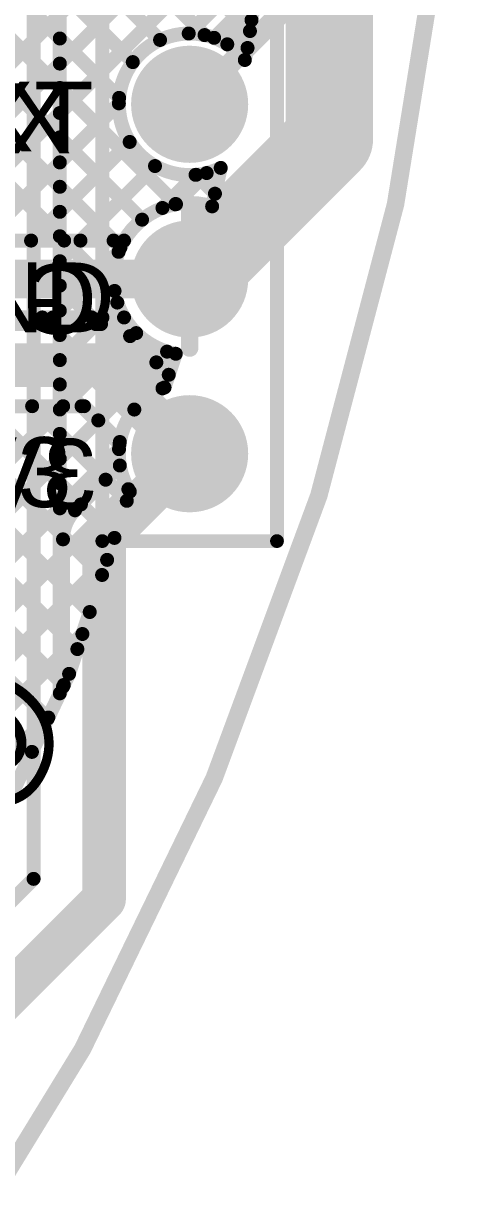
# Model space of a CAD drawing. Header units: millimetres. Extents: x -0.64 to 2.98, y -0.65 to 2.86.
# Drawn here: x 2.722 to 2.978, y 0.19 to 0.863 of the extents above; entities that cross this region are included whole.
import ezdxf

# ---------------------------------------------------------------- set-up
doc = ezdxf.new("R2010")
doc.units = ezdxf.units.MM
doc.header["$MEASUREMENT"] = 0
for name, color, linetype in [('BottomLayer', 5, 'Continuous'), ('BottomOverlay', 54, 'Continuous'), ('BottomSolder', 6, 'Continuous'), ('Mechanical2', 216, 'Continuous'), ('MultiLayer', 9, 'Continuous'), ('PadHoleLayer', 156, 'Continuous'), ('TopLayer', 1, 'Continuous'), ('TopOverlay', 2, 'Continuous'), ('TopSolder', 216, 'Continuous')]:
    doc.layers.add(name, color=color, linetype=linetype)
doc.styles.add('Arial', font='', dxfattribs={"height": 0.2})
doc.styles.get('Arial').set_extended_font_data('Arial')

# ---------------------------------------------------------------- blocks, each defined once
blk = doc.blocks.new('HDR1X6_266')
at = {"layer": 'BottomLayer'}
blk.add_hatch(color=5, dxfattribs=at).paths.add_polyline_path([(-0.02953, 0.02953), (0.02953, 0.02953), (0.02953, -0.02953), (-0.02953, -0.02953)])
h = blk.add_hatch(color=5, dxfattribs=at)
edge = h.paths.add_edge_path()
edge.add_arc((0.1, 0), 0.02953, 0, 360)
h = blk.add_hatch(color=5, dxfattribs=at)
edge = h.paths.add_edge_path()
edge.add_arc((0.2, 0), 0.02953, 0, 360)
h = blk.add_hatch(color=5, dxfattribs=at)
edge = h.paths.add_edge_path()
edge.add_arc((0.3, 0), 0.02953, 0, 360)
h = blk.add_hatch(color=5, dxfattribs=at)
edge = h.paths.add_edge_path()
edge.add_arc((0.4, 0), 0.02953, 0, 360)
h = blk.add_hatch(color=5, dxfattribs=at)
edge = h.paths.add_edge_path()
edge.add_arc((0.5, 0), 0.02953, 0, 360)
at = {"layer": 'BottomSolder'}
blk.add_hatch(color=6, dxfattribs=at).paths.add_polyline_path([(-0.03353, 0.03353), (0.03353, 0.03353), (0.03353, -0.03353), (-0.03353, -0.03353)])
h = blk.add_hatch(color=6, dxfattribs=at)
edge = h.paths.add_edge_path()
edge.add_arc((0.1, 0), 0.03353, 0, 360)
h = blk.add_hatch(color=6, dxfattribs=at)
edge = h.paths.add_edge_path()
edge.add_arc((0.2, 0), 0.03353, 0, 360)
h = blk.add_hatch(color=6, dxfattribs=at)
edge = h.paths.add_edge_path()
edge.add_arc((0.3, 0), 0.03353, 0, 360)
h = blk.add_hatch(color=6, dxfattribs=at)
edge = h.paths.add_edge_path()
edge.add_arc((0.4, 0), 0.03353, 0, 360)
h = blk.add_hatch(color=6, dxfattribs=at)
edge = h.paths.add_edge_path()
edge.add_arc((0.5, 0), 0.03353, 0, 360)
at = {"layer": 'MultiLayer'}
blk.add_hatch(color=9, dxfattribs=at).paths.add_polyline_path([(-0.02953, 0.02953), (0.02953, 0.02953), (0.02953, -0.02953), (-0.02953, -0.02953)])
h = blk.add_hatch(color=9, dxfattribs=at)
edge = h.paths.add_edge_path()
edge.add_arc((0.1, 0), 0.02953, 0, 360)
h = blk.add_hatch(color=9, dxfattribs=at)
edge = h.paths.add_edge_path()
edge.add_arc((0.2, 0), 0.02953, 0, 360)
h = blk.add_hatch(color=9, dxfattribs=at)
edge = h.paths.add_edge_path()
edge.add_arc((0.3, 0), 0.02953, 0, 360)
h = blk.add_hatch(color=9, dxfattribs=at)
edge = h.paths.add_edge_path()
edge.add_arc((0.4, 0), 0.02953, 0, 360)
h = blk.add_hatch(color=9, dxfattribs=at)
edge = h.paths.add_edge_path()
edge.add_arc((0.5, 0), 0.02953, 0, 360)
at = {"layer": 'PadHoleLayer'}
h = blk.add_hatch(color=156, dxfattribs=at)
edge = h.paths.add_edge_path()
edge.add_arc((0, 0), 0.01772, 0, 360)
h = blk.add_hatch(color=156, dxfattribs=at)
edge = h.paths.add_edge_path()
edge.add_arc((0.1, 0), 0.01772, 0, 360)
h = blk.add_hatch(color=156, dxfattribs=at)
edge = h.paths.add_edge_path()
edge.add_arc((0.2, 0), 0.01772, 0, 360)
h = blk.add_hatch(color=156, dxfattribs=at)
edge = h.paths.add_edge_path()
edge.add_arc((0.3, 0), 0.01772, 0, 360)
h = blk.add_hatch(color=156, dxfattribs=at)
edge = h.paths.add_edge_path()
edge.add_arc((0.4, 0), 0.01772, 0, 360)
h = blk.add_hatch(color=156, dxfattribs=at)
edge = h.paths.add_edge_path()
edge.add_arc((0.5, 0), 0.01772, 0, 360)
at = {"layer": 'TopLayer'}
blk.add_hatch(color=1, dxfattribs=at).paths.add_polyline_path([(-0.02953, 0.02953), (0.02953, 0.02953), (0.02953, -0.02953), (-0.02953, -0.02953)])
h = blk.add_hatch(color=1, dxfattribs=at)
edge = h.paths.add_edge_path()
edge.add_arc((0.1, 0), 0.02953, 0, 360)
h = blk.add_hatch(color=1, dxfattribs=at)
edge = h.paths.add_edge_path()
edge.add_arc((0.2, 0), 0.02953, 0, 360)
h = blk.add_hatch(color=1, dxfattribs=at)
edge = h.paths.add_edge_path()
edge.add_arc((0.3, 0), 0.02953, 0, 360)
h = blk.add_hatch(color=1, dxfattribs=at)
edge = h.paths.add_edge_path()
edge.add_arc((0.4, 0), 0.02953, 0, 360)
h = blk.add_hatch(color=1, dxfattribs=at)
edge = h.paths.add_edge_path()
edge.add_arc((0.5, 0), 0.02953, 0, 360)
at = {"layer": 'TopSolder'}
blk.add_hatch(color=216, dxfattribs=at).paths.add_polyline_path([(-0.03353, 0.03353), (0.03353, 0.03353), (0.03353, -0.03353), (-0.03353, -0.03353)])
h = blk.add_hatch(color=216, dxfattribs=at)
edge = h.paths.add_edge_path()
edge.add_arc((0.1, 0), 0.03353, 0, 360)
h = blk.add_hatch(color=216, dxfattribs=at)
edge = h.paths.add_edge_path()
edge.add_arc((0.2, 0), 0.03353, 0, 360)
h = blk.add_hatch(color=216, dxfattribs=at)
edge = h.paths.add_edge_path()
edge.add_arc((0.3, 0), 0.03353, 0, 360)
h = blk.add_hatch(color=216, dxfattribs=at)
edge = h.paths.add_edge_path()
edge.add_arc((0.4, 0), 0.03353, 0, 360)
h = blk.add_hatch(color=216, dxfattribs=at)
edge = h.paths.add_edge_path()
edge.add_arc((0.5, 0), 0.03353, 0, 360)
at = {"layer": 'TopOverlay', "const_width": 0.00787}
for points in [[(0.55, 0.05), (-0.05, 0.05)], [(-0.05, -0.05), (-0.05, 0.05)], [(0.55, -0.05), (0.55, 0.05)], [(0.55, -0.05), (-0.05, -0.05)]]:
    blk.add_lwpolyline(points, dxfattribs=at)
at = {"layer": 'TopOverlay', "const_width": 0.00394}
for points in [[(-0.05197, 0.05, 1), (-0.04803, 0.05, 1)], [(-0.05197, 0.05, 1), (-0.04803, 0.05, 1)], [(0.54803, 0.05, 1), (0.55197, 0.05, 1)], [(0.54803, 0.05, 1), (0.55197, 0.05, 1)], [(-0.05197, -0.05, 1), (-0.04803, -0.05, 1)], [(-0.05197, -0.05, 1), (-0.04803, -0.05, 1)], [(0.54803, -0.05, 1), (0.55197, -0.05, 1)], [(0.54803, -0.05, 1), (0.55197, -0.05, 1)]]:
    blk.add_lwpolyline(points, format="xyb", close=True, dxfattribs=at)

msp = doc.modelspace()

# ---------------------------------------------------------------- linework, layer by layer
at = {"layer": 'BottomLayer'}
for points, const_width in [([(2.37586, 1.22146), (2.77664, 0.82068)], 0.008), ([(2.37586, 1.19318), (2.80906, 0.75997)], 0.008), ([(2.45561, 1.17), (2.78445, 0.84115)], 0.008), ([(2.48389, 1.17), (2.80007, 0.85382)], 0.008), ([(2.897, 0.797), (2.897, 1.15)], 0.05), ([(2.37586, 1.16489), (2.78978, 0.75097)], 0.008), ([(2.37586, 1.13661), (2.77347, 0.739)], 0.008), ([(2.37586, 1.10833), (2.74518, 0.739)], 0.008), ([(2.85015, 0.84924), (2.861, 0.92535)], 0.008), ([(2.61309, 0.739), (2.77848, 0.90439)], 0.008), ([(2.81647, 0.85752), (2.85713, 0.89818)], 0.008), ([(2.64137, 0.739), (2.78955, 0.88718)], 0.008), ([(2.80332, 0.87885), (2.82556, 0.85661)], 0.008), ([(2.83136, 0.8791), (2.85153, 0.85893)], 0.008), ([(2.66966, 0.739), (2.80812, 0.87746)], 0.008), ([(2.83855, 0.85132), (2.85242, 0.8652)], 0.008), ([(2.84861, 0.84236), (2.85015, 0.84924)], 0.008), ([(2.817, 0.717), (2.897, 0.797)], 0.05), ([(2.69794, 0.739), (2.77648, 0.81753)], 0.008), ([(2.72623, 0.739), (2.78268, 0.79545)], 0.008), ([(2.75451, 0.739), (2.79717, 0.78166)], 0.008), ([(2.80885, 0.75976), (2.82675, 0.77766)], 0.008), ([(2.80145, 0.75766), (2.82041, 0.77662)], 0.008), ([(2.817, 0.717), (2.817, 0.75653)], 0.01), ([(2.53381, 0.739), (2.77944, 0.739)], 0.008), ([(2.506, 0.717), (2.817, 0.717)], 0.022), ([(2.817, 0.67747), (2.817, 0.717)], 0.01), ([(2.51511, 0.695), (2.77944, 0.695)], 0.008), ([(2.556, 0.69121), (2.76629, 0.69121)], 0.008), ([(2.73262, 0.695), (2.7364, 0.69121)], 0.008), ([(2.73501, 0.69121), (2.73879, 0.695)], 0.008), ([(2.7609, 0.695), (2.76469, 0.69121)], 0.008), ([(2.76329, 0.69121), (2.76708, 0.695)], 0.008), ([(2.78292, 0.68431), (2.80506, 0.66218)], 0.008), ([(2.519, 0.66771), (2.76629, 0.66771)], 0.025), ([(2.76629, 0.66771), (2.817, 0.617)], 0.025), ([(2.79794, 0.66929), (2.80408, 0.67543)], 0.008), ([(2.80506, 0.66218), (2.80907, 0.6742)], 0.008), ([(2.556, 0.64421), (2.75655, 0.64421)], 0.008), ([(2.55713, 0.64421), (2.73585, 0.46549)], 0.008), ([(2.58541, 0.64421), (2.74497, 0.48465)], 0.008), ([(2.60178, 0.50142), (2.74458, 0.64421)], 0.008), ([(2.6137, 0.64421), (2.75273, 0.50518)], 0.008), ([(2.64198, 0.64421), (2.7598, 0.5264)], 0.008), ([(2.67027, 0.64421), (2.76687, 0.54761)], 0.008), ([(2.69855, 0.64421), (2.77394, 0.56882)], 0.008), ([(2.72683, 0.64421), (2.78101, 0.59004)], 0.008), ([(2.75512, 0.64421), (2.77685, 0.62249)], 0.008), ([(2.75655, 0.64421), (2.77704, 0.62373)], 0.008), ([(2.61788, 0.48924), (2.76471, 0.63606)], 0.008), ([(2.556, 0.61706), (2.72672, 0.44634)], 0.008), ([(2.62426, 0.46733), (2.77656, 0.61963)], 0.008), ([(2.558, 0.37278), (2.78192, 0.5967)], 0.008), ([(2.748, 0.491), (2.78277, 0.5953)], 0.008), ([(2.3735, 0.16), (2.76975, 0.55625)], 0.008), ([(2.39949, 0.15771), (2.75561, 0.51382)], 0.008), ([(2.677, 0.342), (2.748, 0.491)], 0.008), ([(2.41066, 0.14059), (2.7361, 0.46603)], 0.008)]:
    msp.add_lwpolyline(points, dxfattribs=dict(at, const_width=const_width))
for points, const_width in [([(2.85042, 0.8652, 1), (2.85442, 0.8652, 1)], 0.004), ([(2.84953, 0.85893, 1), (2.85353, 0.85893, 1)], 0.004), ([(2.79807, 0.85382, 1), (2.80207, 0.85382, 1)], 0.004), ([(2.81447, 0.85752, 1), (2.81847, 0.85752, 1)], 0.004), ([(2.82356, 0.85661, 1), (2.82756, 0.85661, 1)], 0.004), ([(2.83655, 0.85132, 1), (2.84055, 0.85132, 1)], 0.004), ([(2.84815, 0.84924, 1), (2.85215, 0.84924, 1)], 0.004), ([(2.84815, 0.84924, 1), (2.85215, 0.84924, 1)], 0.004), ([(2.78245, 0.84115, 1), (2.78645, 0.84115, 1)], 0.004), ([(2.84661, 0.84236, 1), (2.85061, 0.84236, 1)], 0.004), ([(2.84661, 0.84236, 1), (2.85061, 0.84236, 1)], 0.004), ([(2.77464, 0.82068, 1), (2.77864, 0.82068, 1)], 0.004), ([(2.8845, 0.797, 1), (2.9095, 0.797, 1)], 0.025), ([(2.8845, 0.797, 1), (2.9095, 0.797, 1)], 0.025), ([(2.77448, 0.81753, 1), (2.77848, 0.81753, 1)], 0.004), ([(2.78068, 0.79545, 1), (2.78468, 0.79545, 1)], 0.004), ([(2.79517, 0.78166, 1), (2.79917, 0.78166, 1)], 0.004), ([(2.82475, 0.77766, 1), (2.82875, 0.77766, 1)], 0.004), ([(2.82475, 0.77766, 1), (2.82875, 0.77766, 1)], 0.004), ([(2.81841, 0.77662, 1), (2.82241, 0.77662, 1)], 0.004), ([(2.79945, 0.75766, 1), (2.80345, 0.75766, 1)], 0.004), ([(2.80685, 0.75976, 1), (2.81085, 0.75976, 1)], 0.004), ([(2.80685, 0.75976, 1), (2.81085, 0.75976, 1)], 0.004), ([(2.80706, 0.75997, 1), (2.81106, 0.75997, 1)], 0.004), ([(2.8145, 0.75653, 1), (2.8195, 0.75653, 1)], 0.005), ([(2.78778, 0.75097, 1), (2.79178, 0.75097, 1)], 0.004), ([(2.72423, 0.739, 1), (2.72823, 0.739, 1)], 0.004), ([(2.74318, 0.739, 1), (2.74718, 0.739, 1)], 0.004), ([(2.75251, 0.739, 1), (2.75651, 0.739, 1)], 0.004), ([(2.77147, 0.739, 1), (2.77547, 0.739, 1)], 0.004), ([(2.77744, 0.739, 1), (2.78144, 0.739, 1)], 0.004), ([(2.77744, 0.739, 1), (2.78144, 0.739, 1)], 0.004), ([(2.8045, 0.717, 1), (2.8295, 0.717, 1)], 0.025), ([(2.8115, 0.717, 1), (2.8225, 0.717, 1)], 0.011), ([(2.8145, 0.717, 1), (2.8195, 0.717, 1)], 0.005), ([(2.8145, 0.717, 1), (2.8195, 0.717, 1)], 0.005), ([(2.73062, 0.695, 1), (2.73462, 0.695, 1)], 0.004), ([(2.73301, 0.69121, 1), (2.73701, 0.69121, 1)], 0.004), ([(2.7344, 0.69121, 1), (2.7384, 0.69121, 1)], 0.004), ([(2.73679, 0.695, 1), (2.74079, 0.695, 1)], 0.004), ([(2.7589, 0.695, 1), (2.7629, 0.695, 1)], 0.004), ([(2.76129, 0.69121, 1), (2.76529, 0.69121, 1)], 0.004), ([(2.76269, 0.69121, 1), (2.76669, 0.69121, 1)], 0.004), ([(2.76429, 0.69121, 1), (2.76829, 0.69121, 1)], 0.004), ([(2.76429, 0.69121, 1), (2.76829, 0.69121, 1)], 0.004), ([(2.76429, 0.69121, 1), (2.76829, 0.69121, 1)], 0.004), ([(2.76508, 0.695, 1), (2.76908, 0.695, 1)], 0.004), ([(2.77744, 0.695, 1), (2.78144, 0.695, 1)], 0.004), ([(2.77744, 0.695, 1), (2.78144, 0.695, 1)], 0.004), ([(2.7809, 0.68433, 1), (2.7849, 0.68433, 1)], 0.004), ([(2.78092, 0.68431, 1), (2.78492, 0.68431, 1)], 0.004), ([(2.78092, 0.68431, 1), (2.78492, 0.68431, 1)], 0.004), ([(2.8145, 0.67747, 1), (2.8195, 0.67747, 1)], 0.005), ([(2.76004, 0.66771, 1), (2.77254, 0.66771, 1)], 0.0125), ([(2.76004, 0.66771, 1), (2.77254, 0.66771, 1)], 0.0125), ([(2.80208, 0.67543, 1), (2.80608, 0.67543, 1)], 0.004), ([(2.80707, 0.6742, 1), (2.81107, 0.6742, 1)], 0.004), ([(2.80707, 0.6742, 1), (2.81107, 0.6742, 1)], 0.004), ([(2.79594, 0.66929, 1), (2.79994, 0.66929, 1)], 0.004), ([(2.80306, 0.66218, 1), (2.80706, 0.66218, 1)], 0.004), ([(2.80306, 0.66218, 1), (2.80706, 0.66218, 1)], 0.004), ([(2.72483, 0.64421, 1), (2.72883, 0.64421, 1)], 0.004), ([(2.74258, 0.64421, 1), (2.74658, 0.64421, 1)], 0.004), ([(2.75312, 0.64421, 1), (2.75712, 0.64421, 1)], 0.004), ([(2.75455, 0.64421, 1), (2.75855, 0.64421, 1)], 0.004), ([(2.75455, 0.64421, 1), (2.75855, 0.64421, 1)], 0.004), ([(2.76271, 0.63606, 1), (2.76671, 0.63606, 1)], 0.004), ([(2.77485, 0.62249, 1), (2.77885, 0.62249, 1)], 0.004), ([(2.77504, 0.62373, 1), (2.77904, 0.62373, 1)], 0.004), ([(2.77504, 0.62373, 1), (2.77904, 0.62373, 1)], 0.004), ([(2.81075, 0.617, 1), (2.82325, 0.617, 1)], 0.0125), ([(2.77456, 0.61963, 1), (2.77856, 0.61963, 1)], 0.004), ([(2.77992, 0.5967, 1), (2.78392, 0.5967, 1)], 0.004), ([(2.77901, 0.59004, 1), (2.78301, 0.59004, 1)], 0.004), ([(2.78077, 0.5953, 1), (2.78477, 0.5953, 1)], 0.004), ([(2.78077, 0.5953, 1), (2.78477, 0.5953, 1)], 0.004), ([(2.77194, 0.56882, 1), (2.77594, 0.56882, 1)], 0.004), ([(2.76775, 0.55625, 1), (2.77175, 0.55625, 1)], 0.004), ([(2.76487, 0.54761, 1), (2.76887, 0.54761, 1)], 0.004), ([(2.7578, 0.5264, 1), (2.7618, 0.5264, 1)], 0.004), ([(2.75361, 0.51382, 1), (2.75761, 0.51382, 1)], 0.004), ([(2.75073, 0.50518, 1), (2.75473, 0.50518, 1)], 0.004), ([(2.746, 0.491, 1), (2.75, 0.491, 1)], 0.004), ([(2.746, 0.491, 1), (2.75, 0.491, 1)], 0.004), ([(2.74297, 0.48465, 1), (2.74697, 0.48465, 1)], 0.004), ([(2.73385, 0.46549, 1), (2.73785, 0.46549, 1)], 0.004), ([(2.7341, 0.46603, 1), (2.7381, 0.46603, 1)], 0.004), ([(2.72472, 0.44634, 1), (2.72872, 0.44634, 1)], 0.004)]:
    msp.add_lwpolyline(points, format="xyb", close=True, dxfattribs=dict(at, const_width=const_width))
at = {"layer": 'BottomLayer', "const_width": 0.008}
for points in [[(2.82675, 0.77766, -1.826134), (2.84861, 0.84236)], [(2.77944, 0.739, -0.216401), (2.80885, 0.75976)], [(2.76629, 0.69121, -0.198912), (2.7829, 0.68433)], [(2.76629, 0.69121, -0.199188), (2.78292, 0.68431)], [(2.80907, 0.6742, -0.217759), (2.77944, 0.695)], [(2.78277, 0.5953, -0.185002), (2.77704, 0.62373)]]:
    msp.add_lwpolyline(points, format="xyb", dxfattribs=at)
at = {"layer": 'Mechanical2', "const_width": 0.01}
msp.add_lwpolyline([(1.75783, 2.80917, -6.230382), (0.64896, 2.81029)], format="xyb", dxfattribs=at)
at = {"layer": 'TopLayer'}
for points, const_width in [([(2.72769, 0.37368), (2.72769, 1.03632)], 0.008), ([(2.74268, 0.47985), (2.74268, 1.03632)], 0.008), ([(2.817, 0.817), (2.918, 0.918)], 0.012), ([(2.74268, 0.9112), (2.80007, 0.85382)], 0.008), ([(2.81647, 0.85752), (2.85713, 0.89818)], 0.008), ([(2.74268, 0.84031), (2.78955, 0.88718)], 0.008), ([(2.74268, 0.88292), (2.78445, 0.84115)], 0.008), ([(2.80332, 0.87885), (2.82556, 0.85661)], 0.008), ([(2.74268, 0.81203), (2.80812, 0.87746)], 0.008), ([(2.83099, 0.85504), (2.8543, 0.87834)], 0.008), ([(2.74268, 0.85464), (2.77664, 0.82068)], 0.008), ([(2.74268, 0.82635), (2.80921, 0.75983)], 0.008), ([(2.74268, 0.78374), (2.77648, 0.81753)], 0.008), ([(2.74268, 0.79807), (2.78978, 0.75097)], 0.008), ([(2.74268, 0.75546), (2.78268, 0.79545)], 0.008), ([(2.74268, 0.72717), (2.79717, 0.78166)], 0.008), ([(2.82988, 0.75858), (2.8348, 0.78059)], 0.008), ([(2.80145, 0.75766), (2.82041, 0.77662)], 0.008), ([(2.82068, 0.77664), (2.8315, 0.76582)], 0.008), ([(2.74268, 0.76978), (2.7774, 0.73507)], 0.008), ([(2.817, 0.717), (2.817, 0.75653)], 0.01), ([(2.74268, 0.7415), (2.77401, 0.71017)], 0.008), ([(2.74268, 0.69889), (2.77634, 0.73255)], 0.008), ([(2.77747, 0.717), (2.817, 0.717)], 0.01), ([(2.817, 0.67747), (2.817, 0.717)], 0.01), ([(2.74268, 0.71321), (2.80147, 0.65443)], 0.008), ([(2.74268, 0.67061), (2.77561, 0.70353)], 0.008), ([(2.74268, 0.64232), (2.7864, 0.68604)], 0.008), ([(2.74268, 0.68493), (2.78533, 0.64229)], 0.008), ([(2.74268, 0.61404), (2.80408, 0.67543)], 0.008), ([(2.80263, 0.6549), (2.80907, 0.6742)], 0.008), ([(2.74268, 0.65665), (2.77685, 0.62249)], 0.008), ([(2.74268, 0.62836), (2.76891, 0.60214)], 0.008), ([(2.768, 0.568), (2.817, 0.617)], 0.025), ([(2.74268, 0.58575), (2.77656, 0.61963)], 0.008), ([(2.7514, 0.58463), (2.77704, 0.61027)], 0.008), ([(2.74268, 0.60008), (2.75476, 0.588)], 0.008), ([(2.768, 0.362), (2.768, 0.568)], 0.025), ([(2.7445, 0.48365), (2.7445, 0.568)], 0.008), ([(2.59006, 0.23606), (2.72769, 0.37368)], 0.008), ([(2.544, 0.138), (2.768, 0.362)], 0.025)]:
    msp.add_lwpolyline(points, dxfattribs=dict(at, const_width=const_width))
for points, const_width in [([(2.74069, 0.85464, 1), (2.74469, 0.85464, 1)], 0.004), ([(2.79807, 0.85382, 1), (2.80207, 0.85382, 1)], 0.004), ([(2.81447, 0.85752, 1), (2.81847, 0.85752, 1)], 0.004), ([(2.82356, 0.85661, 1), (2.82756, 0.85661, 1)], 0.004), ([(2.82899, 0.85504, 1), (2.83299, 0.85504, 1)], 0.004), ([(2.82899, 0.85504, 1), (2.83299, 0.85504, 1)], 0.004), ([(2.74069, 0.84031, 1), (2.74469, 0.84031, 1)], 0.004), ([(2.78245, 0.84115, 1), (2.78645, 0.84115, 1)], 0.004), ([(2.74069, 0.82635, 1), (2.74469, 0.82635, 1)], 0.004), ([(2.77464, 0.82068, 1), (2.77864, 0.82068, 1)], 0.004), ([(2.814, 0.817, 1), (2.82, 0.817, 1)], 0.006), ([(2.74069, 0.81203, 1), (2.74469, 0.81203, 1)], 0.004), ([(2.77448, 0.81753, 1), (2.77848, 0.81753, 1)], 0.004), ([(2.74069, 0.79807, 1), (2.74469, 0.79807, 1)], 0.004), ([(2.78068, 0.79545, 1), (2.78468, 0.79545, 1)], 0.004), ([(2.74069, 0.78374, 1), (2.74469, 0.78374, 1)], 0.004), ([(2.79517, 0.78166, 1), (2.79917, 0.78166, 1)], 0.004), ([(2.8328, 0.78059, 1), (2.8368, 0.78059, 1)], 0.004), ([(2.8328, 0.78059, 1), (2.8368, 0.78059, 1)], 0.004), ([(2.81841, 0.77662, 1), (2.82241, 0.77662, 1)], 0.004), ([(2.81868, 0.77664, 1), (2.82268, 0.77664, 1)], 0.004), ([(2.74069, 0.76978, 1), (2.74469, 0.76978, 1)], 0.004), ([(2.8295, 0.76582, 1), (2.8335, 0.76582, 1)], 0.004), ([(2.79945, 0.75766, 1), (2.80345, 0.75766, 1)], 0.004), ([(2.80721, 0.75983, 1), (2.81121, 0.75983, 1)], 0.004), ([(2.8145, 0.75653, 1), (2.8195, 0.75653, 1)], 0.005), ([(2.82788, 0.75858, 1), (2.83188, 0.75858, 1)], 0.004), ([(2.82788, 0.75858, 1), (2.83188, 0.75858, 1)], 0.004), ([(2.74069, 0.75546, 1), (2.74469, 0.75546, 1)], 0.004), ([(2.78778, 0.75097, 1), (2.79178, 0.75097, 1)], 0.004), ([(2.74069, 0.7415, 1), (2.74469, 0.7415, 1)], 0.004), ([(2.77434, 0.73255, 1), (2.77834, 0.73255, 1)], 0.004), ([(2.7754, 0.73507, 1), (2.7794, 0.73507, 1)], 0.004), ([(2.74069, 0.72717, 1), (2.74469, 0.72717, 1)], 0.004), ([(2.77497, 0.717, 1), (2.77997, 0.717, 1)], 0.005), ([(2.8145, 0.717, 1), (2.8195, 0.717, 1)], 0.005), ([(2.8145, 0.717, 1), (2.8195, 0.717, 1)], 0.005), ([(2.8145, 0.717, 1), (2.8195, 0.717, 1)], 0.005), ([(2.74069, 0.71321, 1), (2.74469, 0.71321, 1)], 0.004), ([(2.77201, 0.71017, 1), (2.77601, 0.71017, 1)], 0.004), ([(2.77361, 0.70353, 1), (2.77761, 0.70353, 1)], 0.004), ([(2.74069, 0.69889, 1), (2.74469, 0.69889, 1)], 0.004), ([(2.74069, 0.68493, 1), (2.74469, 0.68493, 1)], 0.004), ([(2.7844, 0.68604, 1), (2.7884, 0.68604, 1)], 0.004), ([(2.8145, 0.67747, 1), (2.8195, 0.67747, 1)], 0.005), ([(2.74069, 0.67061, 1), (2.74469, 0.67061, 1)], 0.004), ([(2.80208, 0.67543, 1), (2.80608, 0.67543, 1)], 0.004), ([(2.80707, 0.6742, 1), (2.81107, 0.6742, 1)], 0.004), ([(2.80707, 0.6742, 1), (2.81107, 0.6742, 1)], 0.004), ([(2.74069, 0.65665, 1), (2.74469, 0.65665, 1)], 0.004), ([(2.79947, 0.65443, 1), (2.80347, 0.65443, 1)], 0.004), ([(2.80063, 0.6549, 1), (2.80463, 0.6549, 1)], 0.004), ([(2.80063, 0.6549, 1), (2.80463, 0.6549, 1)], 0.004), ([(2.74069, 0.64232, 1), (2.74469, 0.64232, 1)], 0.004), ([(2.78333, 0.64229, 1), (2.78733, 0.64229, 1)], 0.004), ([(2.74069, 0.62836, 1), (2.74469, 0.62836, 1)], 0.004), ([(2.77485, 0.62249, 1), (2.77885, 0.62249, 1)], 0.004), ([(2.81075, 0.617, 1), (2.82325, 0.617, 1)], 0.0125), ([(2.77456, 0.61963, 1), (2.77856, 0.61963, 1)], 0.004), ([(2.74069, 0.61404, 1), (2.74469, 0.61404, 1)], 0.004), ([(2.77504, 0.61027, 1), (2.77904, 0.61027, 1)], 0.004), ([(2.77504, 0.61027, 1), (2.77904, 0.61027, 1)], 0.004), ([(2.74069, 0.60008, 1), (2.74469, 0.60008, 1)], 0.004), ([(2.76691, 0.60214, 1), (2.77091, 0.60214, 1)], 0.004), ([(2.74069, 0.58575, 1), (2.74469, 0.58575, 1)], 0.004), ([(2.74938, 0.58462, 1), (2.75338, 0.58462, 1)], 0.004), ([(2.7494, 0.58463, 1), (2.7534, 0.58463, 1)], 0.004), ([(2.7494, 0.58463, 1), (2.7534, 0.58463, 1)], 0.004), ([(2.75276, 0.588, 1), (2.75676, 0.588, 1)], 0.004), ([(2.76175, 0.568, 1), (2.77425, 0.568, 1)], 0.0125), ([(2.76175, 0.568, 1), (2.77425, 0.568, 1)], 0.0125), ([(2.7425, 0.568, 1), (2.7465, 0.568, 1)], 0.004), ([(2.7425, 0.568, 1), (2.7465, 0.568, 1)], 0.004), ([(2.7425, 0.568, 1), (2.7465, 0.568, 1)], 0.004), ([(2.7425, 0.48365, 1), (2.7465, 0.48365, 1)], 0.004), ([(2.74069, 0.47985, 1), (2.74469, 0.47985, 1)], 0.004), ([(2.72568, 0.37368, 1), (2.72968, 0.37368, 1)], 0.004), ([(2.72568, 0.37368, 1), (2.72968, 0.37368, 1)], 0.004), ([(2.76175, 0.362, 1), (2.77425, 0.362, 1)], 0.0125), ([(2.76175, 0.362, 1), (2.77425, 0.362, 1)], 0.0125)]:
    msp.add_lwpolyline(points, format="xyb", close=True, dxfattribs=dict(at, const_width=const_width))
at = {"layer": 'TopLayer', "const_width": 0.008}
for points in [[(2.8348, 0.78059, -1.514503), (2.83099, 0.85504)], [(2.80907, 0.6742, -1.060368), (2.82988, 0.75858)], [(2.77704, 0.61027, -0.358028), (2.80263, 0.6549)], [(2.7445, 0.568, -0.199188), (2.7514, 0.58463)], [(2.7445, 0.568, -0.198912), (2.75138, 0.58462)]]:
    msp.add_lwpolyline(points, format="xyb", dxfattribs=at)

# ---------------------------------------------------------------- block references
at = {"rotation": 270}
msp.add_blockref('HDR1X6_266', (2.817, 1.117), dxfattribs=at)

# ---------------------------------------------------------------- texts
at = {"layer": 'BottomOverlay', "style": 'Arial', "text_generation_flag": 2}
for s, p in [('TX', (2.762, 0.79)), ('GND', (2.764, 0.68547)), ('3V3', (2.764, 0.58547))]:
    msp.add_text(s, height=0.04, rotation=360, dxfattribs=at).set_placement(p)
at = {"layer": 'TopOverlay', "style": 'Arial'}
for s, height, rotation, p in [('TX', 0.04, 360, (2.678, 0.789)), ('GND', 0.04, 360, (2.65, 0.68647)), ('3V3', 0.04, 360, (2.65, 0.58647)), ('@', 0.06, 244.5, (2.69794, 0.5028))]:
    msp.add_text(s, height=height, rotation=rotation, dxfattribs=at).set_placement(p)

doc.saveas('drawing.dxf')
